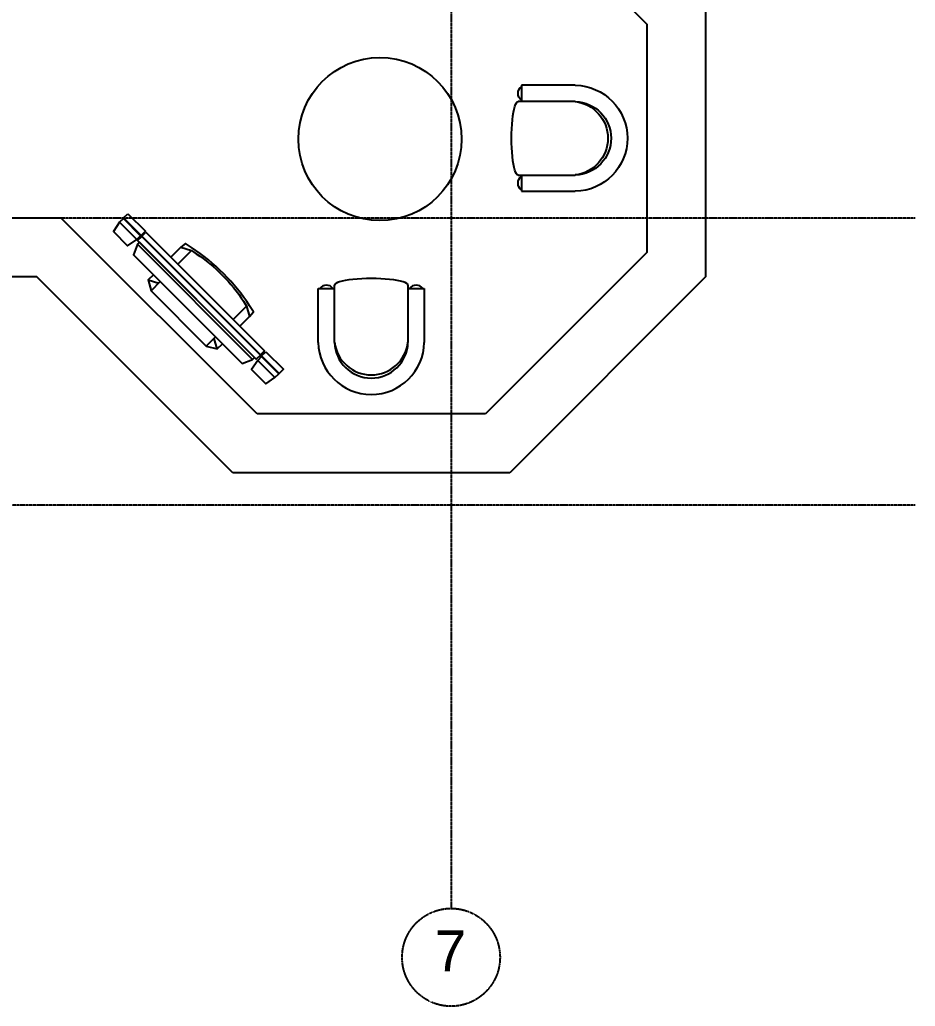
# Model space of a CAD drawing. Header units: millimetres. Extents: x -112665 to -16847, y 30630 to 100849.
# Drawn here: x -91588 to -86097, y 31699 to 37747 of the extents above; entities that cross this region are included whole.
import ezdxf

# ---------------------------------------------------------------- set-up
doc = ezdxf.new("R2010")
doc.units = ezdxf.units.MM
doc.linetypes.add('CENTER2', pattern=[1.125, 0.75, -0.125, 0.125, -0.125])
for name, color, linetype in [('axis', 40, 'CENTER2'), ('furniture _san', 36, 'Continuous'), ('wall', 5, 'Continuous')]:
    doc.layers.add(name, color=color, linetype=linetype)
doc.styles.get("Standard").update_dxf_attribs({"font": 'arial.ttf'})

# ---------------------------------------------------------------- blocks, each defined once
blk = doc.blocks.new('TvFujitsu')
at = {"color": 0, "linetype": 'Continuous'}
for points, elevation in [([(-287.8, 73.9), (-287.8, 118.9), (-227.8, 153.9), (251.2, 153.9), (311.2, 118.9), (311.2, 73.9)], -334), ([(-227.8, 73.9), (-227.8, 153.9)], -332), ([(251.4, 73.9), (251.2, 153.9)], -332), ([(-287.8, 118.9), (-227.8, 86.9)], -334), ([(311.2, 118.9), (251.4, 86.9)], -334), ([(-488.8, 10.9), (510.2, 10.9)], -286), ([(-660.8, -7.1), (-511.8, -7.1)], -294), ([(536.2, -7.1), (685.2, -7.1)], -294), ([(-227.8, -196.1), (-227.8, -77.4)], -332), ([(-227.8, -196.1), (-227.8, -78.1)], -332), ([(252.2, -194.1), (251.9, -78.1)], -332), ([(252.2, -194.1), (252.2, -77.4)], -332)]:
    blk.add_lwpolyline(points, dxfattribs=dict(at, elevation=elevation))
for points, elevation in [([(-488.8, -6.1), (-488.8, 10.9), (-459.8, 73.9), (482.2, 73.9), (510.2, 10.9), (510.2, -6.1)], -288), ([(-661.8, -40.1), (-660.8, -7.1), (-647.8, 59.9), (-524.8, 59.9), (-511.8, -7.1), (-511.8, -40.1)], -294), ([(535.2, -40.1), (536.2, -7.1), (549.2, 59.9), (672.2, 59.9), (685.2, -7.1), (685.2, -40.1)], -294), ([(-662.8, -80.1), (-510.8, -80.1), (-510.8, -43.1), (-662.8, -43.1)], -234), ([(-503.8, -41.1), (525.2, -41.1), (525.2, -6.1), (-503.8, -6.1)], -294), ([(-503.8, -78.1), (525.2, -78.1), (525.2, -43.1), (-503.8, -43.1)], -294), ([(534.2, -80.1), (686.2, -80.1), (686.2, -43.1), (534.2, -43.1)], -234)]:
    blk.add_lwpolyline(points, close=True, dxfattribs=dict(at, elevation=elevation))
at = {"color": 0, "linetype": 'Continuous', "elevation": -334}
for points in [[(311.2, -78.1), (311.2, -162.1), (307.2, -199.1), (265.2, -208.1, -0.103938), (-239.8, -210.1), (-283.8, -201.1), (-287.8, -164.1), (-287.8, -78.1)], [(-287.8, -164.1), (-227.8, -196.1), (-192.8, -203.1, 0.100248), (218.2, -202.1), (252.2, -194.1), (311.2, -162.1)]]:
    blk.add_lwpolyline(points, format="xyb", dxfattribs=at)
blk = doc.blocks.new('clab-65x60')
at = {"color": 0}
for p, q in [((-325, -303.7), (-325, 27.1)), ((-225, -323.7), (-225, 27.1)), ((225, 27.1), (225, -323.7)), ((325, 27.1), (325, -303.7)), ((-225, -303.7), (-325, -303.7)), ((325, -303.7), (225, -303.7))]:
    blk.add_line(p, q, dxfattribs=at)
for centre, radius, start, end in [((0, 21.4), 325, 1.00504, 178.99496), ((0, 21.4), 225, 1.45181, 178.54819), ((0, 0), 226.6, 6.80535, 173.19465), ((-275, -273.7), 50, 216.8699, 323.1301), ((275, -273.7), 50, 216.8699, 323.1301)]:
    blk.add_arc(centre, radius, start, end, dxfattribs=at)
blk.add_ellipse((0, -323.7), major_axis=(-225, 0), ratio=0.177778, start_param=0, end_param=3.141593, dxfattribs=at)

msp = doc.modelspace()

# ---------------------------------------------------------------- linework, layer by layer
at = {"layer": 'axis'}
for p, q in [((-88943.1, 39530.9), (-88943.1, 32298.7)), ((-86097.2, 36530.9), (-105584.8, 36530.9)), ((-86097.2, 34770.9), (-105584.8, 34770.9))]:
    msp.add_line(p, q, dxfattribs=at)
at = {"layer": 'axis', "color": 3}
msp.add_circle((-88943.1, 31998.7), 300, dxfattribs=at)
at = {"layer": 'furniture _san'}
msp.add_circle((-89379.1, 37015.2), 500, dxfattribs=at)
at = {"layer": 'wall'}
for p, q in [((-88943.1, 38920.8), (-87742.3, 37720)), ((-87382.3, 37869.1), (-87382.3, 36170.9)), ((-87742.3, 37720), (-87742.3, 36320)), ((-90132.3, 35330), (-91333.1, 36530.9)), ((-87742.3, 36320), (-88732.3, 35330)), ((-91482.2, 36170.9), (-92883.1, 36170.9)), ((-90281.4, 34970), (-91482.2, 36170.9)), ((-87382.3, 36170.9), (-88583.1, 34970)), ((-88732.3, 35330), (-90132.3, 35330)), ((-88583.1, 34970), (-90281.4, 34970))]:
    msp.add_line(p, q, dxfattribs=at)
msp.add_lwpolyline([(-91333.1, 36530.9), (-93243.1, 36530.9)], dxfattribs=at)

# ---------------------------------------------------------------- block references
at = {"layer": 'furniture _san', "xscale": -1}
for name, p, rotation in [('clab-65x60', (-88208.5, 37020), 270), ('TvFujitsu', (-90512.8, 36032.6), 134.9999999999999)]:
    msp.add_blockref(name, p, dxfattribs=dict(at, rotation=rotation))
at = {"layer": 'furniture _san', "rotation": 180}
msp.add_blockref('clab-65x60', (-89432.3, 35796.2), dxfattribs=at)

# ---------------------------------------------------------------- texts
at = {"layer": 'axis', "color": 3, "insert": (-89043.8, 32163.8), "char_height": 250, "width": 4000, "attachment_point": 1}
msp.add_mtext('7', dxfattribs=at)

doc.saveas('drawing.dxf')
